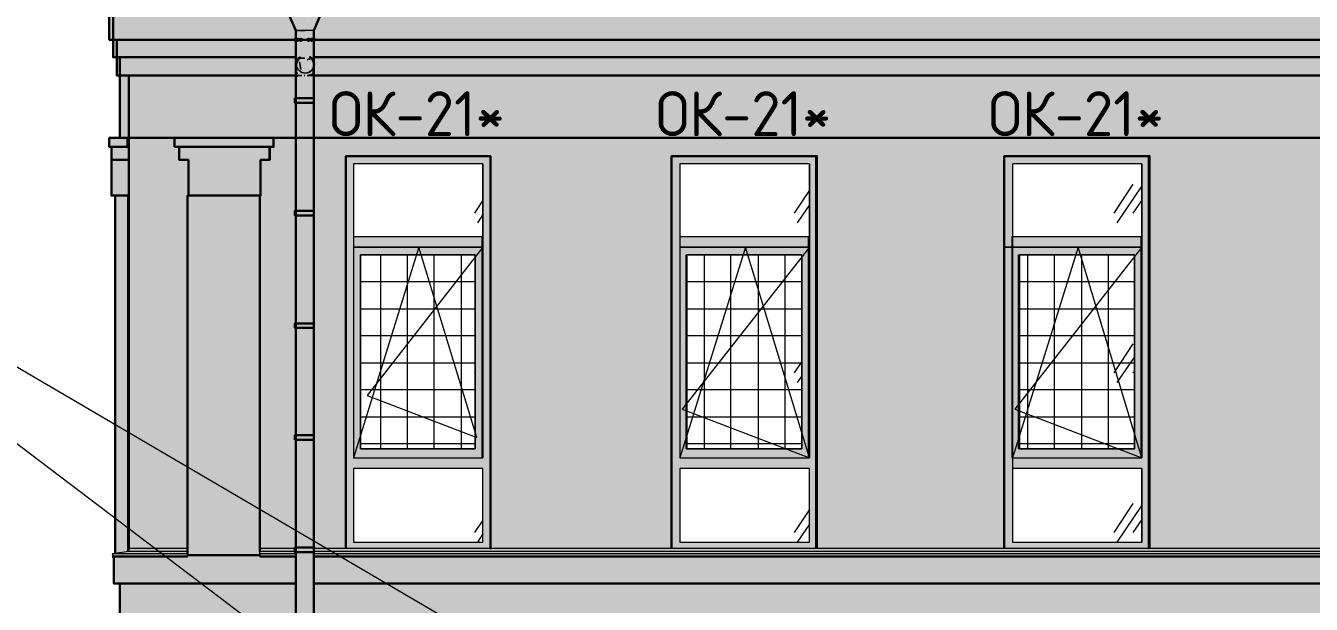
# Model space of a CAD drawing. Header units: millimetres. Extents: x -11345 to 411485, y -9810 to 73012.
# Drawn here: x 117979 to 125128, y 10564 to 13786 of the extents above; entities that cross this region are included whole.
import ezdxf

# ---------------------------------------------------------------- set-up
doc = ezdxf.new("R2010")
doc.units = ezdxf.units.MM
doc.linetypes.add('PDF_IMPORT', pattern=[1, 0.8, -0.2])
for name, color, linetype in [('PDF _Аннотация', 7, 'Continuous'), ('PDF _Линии', 7, 'Continuous'), ('PDF _Стены внутренние', 7, 'Continuous'), ('PDF _Стены наружные', 7, 'Continuous'), ('PDF _Текст', 7, 'Continuous'), ('PDF _Узлы', 7, 'Continuous')]:
    doc.layers.add(name, color=color, linetype=linetype)
for name, color, linetype, true_color in [('PDF _Обобщенные модели', 7, 'Continuous', 0xb5bcbf), ('PDF _Ограждение', 7, 'Continuous', 0x7f7f7f), ('PDF _Окна', 7, 'Continuous', 0x383e42), ('PDF _Стены штриховка поверхности', 7, 'Continuous', 0xcacbcc)]:
    doc.layers.add(name, color=color, linetype=linetype, true_color=true_color)
doc.styles.add('PDF GOST Common', font='GOST_Common.ttf')

msp = doc.modelspace()

# ---------------------------------------------------------------- hatches: boundary and pattern name
at = {"layer": 'PDF _Линии', "transparency": 33554559}
for points in [[(119492.60343, 13707.31035), (119488.37082, 13715.77556), (119479.90561, 13720.00817), (119471.4404, 13715.77556), (119467.20779, 13707.31035), (119471.4404, 13698.84514), (119479.90561, 13694.61253), (119488.37082, 13698.84514)], [(119492.60343, 13707.31035), (119488.37082, 13715.77556), (119479.90561, 13720.00817), (119471.4404, 13715.77556), (119467.20779, 13707.31035), (119471.4404, 13698.84514), (119479.90561, 13694.61253), (119488.37082, 13698.84514)], [(119505.30125, 13707.31035), (119501.06864, 13715.77556), (119492.60343, 13720.00817), (119484.13822, 13715.77556), (119479.90561, 13707.31035), (119484.13822, 13698.84514), (119492.60343, 13694.61253), (119501.06864, 13698.84514)], [(119522.23167, 13707.31035), (119517.99906, 13715.77556), (119509.53385, 13720.00817), (119501.06864, 13715.77556), (119496.83603, 13707.31035), (119501.06864, 13698.84514), (119509.53385, 13694.61253), (119517.99906, 13698.84514)], [(119564.55773, 13707.31035), (119560.32512, 13715.77556), (119551.85991, 13720.00817), (119543.3947, 13715.77556), (119539.16209, 13707.31035), (119543.3947, 13698.84514), (119551.85991, 13694.61253), (119560.32512, 13698.84514)], [(119581.48815, 13707.31035), (119577.25555, 13715.77556), (119568.79034, 13720.00817), (119560.32512, 13715.77556), (119556.09252, 13707.31035), (119560.32512, 13698.84514), (119568.79034, 13694.61253), (119577.25555, 13698.84514)], [(119594.18597, 13707.31035), (119589.95337, 13715.77556), (119581.48815, 13720.00817), (119573.02294, 13715.77556), (119568.79034, 13707.31035), (119573.02294, 13698.84514), (119581.48815, 13694.61253), (119589.95337, 13698.84514)]]:
    msp.add_hatch(color=256, dxfattribs=at).paths.add_polyline_path(points)
at = {"layer": 'PDF _Обобщенные модели', "transparency": 33554559}
h = msp.add_hatch(color=256, dxfattribs=at)
h.paths.add_polyline_path([(119454.50997, 13893.54502), (119454.50997, 13889.31241), (119446.04476, 13902.01023), (119441.81215, 13910.47544), (119433.34694, 13923.17326), (119437.57955, 13910.47544), (119437.57955, 13876.61459), (119433.34694, 13868.14938), (119437.57955, 13859.68417), (119446.04476, 13838.52114), (119454.50997, 13821.59071), (119454.50997, 13813.1255), (119479.90561, 13758.10162), (119484.13822, 13707.31035), (119479.90561, 13707.31035), (119479.90561, 13542.23871), (119484.13822, 13546.47132), (119484.13822, 13538.00611), (119479.90561, 13542.23871), (119479.90561, -2448.54694), (119484.13822, -2444.31433), (119484.13822, -2440.08173), (119488.37082, -2431.61652), (119488.37082, -2427.38391), (119492.60343, -2423.1513), (119496.83603, -2423.1513), (119488.37082, -2431.61652), (119484.13822, -2444.31433), (119479.90561, -2457.01215), (119484.13822, -2465.47736), (119488.37082, -2478.17518), (119496.83603, -2490.873), (119505.30125, -2495.10561), (119530.69688, -2503.57082), (119556.09252, -2495.10561), (119564.55773, -2490.873), (119573.02294, -2478.17518), (119577.25555, -2465.47736), (119581.48815, -2457.01215), (119577.25555, -2444.31433), (119581.48815, -2448.54694), (119581.48815, -2444.31433), (119577.25555, -2431.61652), (119581.48815, -2431.61652), (119581.48815, -2300.40573), (119577.25555, -2266.54488), (119581.48815, -2266.54488), (119581.48815, 256.08833), (119577.25555, 857.11838), (119581.48815, 857.11838), (119577.25555, 882.51402), (119581.48815, 882.51402), (119577.25555, 1483.54408), (119581.48815, 1483.54408), (119581.48815, 1508.93972), (119577.25555, 2105.73717), (119581.48815, 2105.73717), (119581.48815, 2131.13281), (119577.25555, 2732.16286), (119581.48815, 2732.16286), (119581.48815, 2757.5585), (119577.25555, 3358.58856), (119581.48815, 3358.58856), (119581.48815, 3383.9842), (119577.25555, 3980.78165), (119581.48815, 3980.78165), (119581.48815, 4006.17729), (119577.25555, 4607.20734), (119581.48815, 4607.20734), (119581.48815, 4632.60298), (119577.25555, 5229.40043), (119581.48815, 5229.40043), (119581.48815, 5254.79607), (119577.25555, 5855.82613), (119581.48815, 5855.82613), (119581.48815, 5881.22177), (119577.25555, 6482.25182), (119581.48815, 6482.25182), (119581.48815, 6507.64746), (119577.25555, 7104.44491), (119581.48815, 7104.44491), (119581.48815, 7129.84055), (119577.25555, 7730.87061), (119581.48815, 7730.87061), (119581.48815, 7756.26625), (119577.25555, 8357.2963), (119581.48815, 8357.2963), (119581.48815, 8382.69194), (119577.25555, 8979.48939), (119581.48815, 8979.48939), (119581.48815, 13381.39968), (119577.25555, 13411.02793), (119581.48815, 13411.02793), (119581.48815, 13525.30829), (119577.25555, 13533.7735), (119577.25555, 13542.23871), (119581.48815, 13550.70393), (119581.48815, 13554.93653), (119577.25555, 13550.70393), (119577.25555, 13554.93653), (119581.48815, 13567.63435), (119581.48815, 13576.09956), (119577.25555, 13580.33217), (119577.25555, 13582.44847), (119581.48815, 13576.09956), (119581.48815, 13707.31035), (119577.25555, 13707.31035), (119577.25555, 13758.10162), (119602.65118, 13813.1255), (119606.88379, 13821.59071), (119611.1164, 13834.28853), (119628.04682, 13868.14938), (119623.81421, 13880.8472), (119623.81421, 13910.47544), (119628.04682, 13923.17326), (119619.58161, 13910.47544), (119628.04682, 13927.40587), (119632.27943, 13931.63847), (119636.51203, 13940.10368), (119585.72076, 13940.10368), (119573.02294, 13931.63847), (119568.79034, 13927.40587), (119534.92949, 13918.94065), (119509.53385, 13927.40587), (119501.06864, 13927.40587), (119484.13822, 13940.10368), (119424.88173, 13940.10368), (119433.34694, 13927.40587), (119437.57955, 13918.94065)])
h.paths.add_polyline_path([(119594.18597, 13868.14938), (119577.25555, 13842.75374), (119568.79034, 13834.28853), (119568.79034, 13838.52114), (119577.25555, 13842.75374), (119581.48815, 13851.21896)], flags=0)
h.paths.add_polyline_path([(119479.90561, 13851.21896), (119471.4404, 13859.68417), (119467.20779, 13868.14938)], flags=0)
h.paths.add_polyline_path([(119501.06864, 13605.72781), (119496.83603, 13601.4952), (119494.0143, 13601.4952), (119496.83603, 13605.72781)], flags=0)
h.paths.add_polyline_path([(119505.30125, 13605.72781), (119509.53385, 13605.72781), (119513.76646, 13597.26259)], flags=0)
h.paths.add_polyline_path([(119551.85991, 13601.4952), (119556.09252, 13597.26259), (119551.85991, 13597.26259), (119551.85991, 13601.4952), (119547.62731, 13597.26259), (119543.3947, 13597.26259), (119539.16209, 13593.02999), (119539.16209, 13597.26259)], flags=0)
h.paths.add_polyline_path([(119553.97621, 13605.72781), (119556.09252, 13609.96041), (119560.32512, 13605.72781)], flags=0)
h.paths.add_polyline_path([(119517.99906, 13597.26259), (119522.23167, 13597.26259), (119522.23167, 13593.02999)], flags=0)
h.paths.add_polyline_path([(119568.79034, 13576.09956), (119564.55773, 13567.63435), (119560.32512, 13554.93653), (119551.85991, 13542.23871), (119564.55773, 13571.86696)], flags=0)
h.paths.add_polyline_path([(119491.54528, 13552.82023), (119488.37082, 13542.23871), (119501.06864, 13533.7735), (119501.06864, 13531.6572), (119496.83603, 13533.7735), (119496.83603, 13518.25395), (119492.60343, 13521.07568), (119492.60343, 13525.30829), (119496.83603, 13533.7735), (119488.37082, 13542.23871), (119488.37082, 13546.47132)], flags=0)
h.paths.add_polyline_path([(119503.18494, 13573.98326), (119505.30125, 13571.86696), (119509.53385, 13542.23871)], flags=0)
h.paths.add_polyline_path([(119560.32512, 13529.5409), (119560.32512, 13533.7735), (119564.55773, 13533.7735), (119560.32512, 13529.5409), (119556.09252, 13525.30829), (119543.3947, 13521.07568), (119551.85991, 13525.30829), (119547.62731, 13525.30829), (119556.09252, 13529.5409)], flags=0)
h.paths.add_polyline_path([(119560.32512, 13538.00611), (119564.55773, 13542.23871), (119568.79034, 13542.23871)], flags=0)
h.paths.add_polyline_path([(119564.55773, 13525.30829), (119567.37947, 13522.48655), (119564.55773, 13521.07568)], flags=0)
h.paths.add_polyline_path([(119505.30125, 13512.61047), (119498.95234, 13516.84308), (119501.06864, 13516.84308), (119505.30125, 13512.61047), (119517.99906, 13508.37787), (119513.76646, 13508.37787)], flags=0)
h.paths.add_polyline_path([(119505.30125, -2401.98827), (119517.99906, -2393.52306), (119530.69688, -2393.52306), (119513.76646, -2397.75567)], flags=0)
h.paths.add_polyline_path([(119573.02294, -2431.61652), (119564.55773, -2423.1513), (119568.79034, -2423.1513)], flags=0)
h.paths.add_polyline_path([(119492.60343, 13567.63435), (119496.83603, 13576.09956), (119496.83603, 13584.56478), (119501.06864, 13588.79738), (119501.06864, 13584.56478), (119492.60343, 13556.3474)], flags=0)
h.paths.add_polyline_path([(119551.85991, 13821.59071), (119530.69688, 13813.1255), (119547.62731, 13821.59071)], flags=0)
h.paths.add_polyline_path([(119556.09252, 13525.30829), (119556.09252, 13529.5409), (119551.85991, 13525.30829)])
for points in [[(119585.72076, 13707.31035), (119585.72076, 13711.54296), (119581.48815, 13711.54296), (119577.25555, 13707.31035), (119581.48815, 13703.07774), (119585.72076, 13703.07774)], [(119585.72076, 13381.39968), (119585.72076, 13385.63229), (119581.48815, 13385.63229), (119577.25555, 13381.39968), (119581.48815, 13377.16708), (119585.72076, 13377.16708)], [(119585.72076, 13356.00405), (119585.72076, 13360.23665), (119581.48815, 13360.23665), (119577.25555, 13356.00405), (119581.48815, 13351.77144), (119585.72076, 13351.77144)], [(119585.72076, 12754.97399), (119585.72076, 12759.2066), (119581.48815, 12759.2066), (119577.25555, 12754.97399), (119581.48815, 12750.74138), (119585.72076, 12750.74138)], [(119585.72076, 12729.57835), (119585.72076, 12733.81096), (119581.48815, 12733.81096), (119577.25555, 12729.57835), (119581.48815, 12725.34575), (119585.72076, 12725.34575)], [(119585.72076, 12128.54829), (119585.72076, 12132.7809), (119581.48815, 12132.7809), (119577.25555, 12128.54829), (119581.48815, 12124.31569), (119585.72076, 12124.31569)], [(119585.72076, 12103.15266), (119585.72076, 12107.38526), (119581.48815, 12107.38526), (119577.25555, 12103.15266), (119581.48815, 12098.92005), (119585.72076, 12098.92005)], [(119585.72076, 11506.3552), (119585.72076, 11510.58781), (119581.48815, 11510.58781), (119577.25555, 11506.3552), (119581.48815, 11502.1226), (119585.72076, 11502.1226)], [(119585.72076, 11480.95957), (119585.72076, 11485.19217), (119581.48815, 11485.19217), (119577.25555, 11480.95957), (119581.48815, 11476.72696), (119585.72076, 11476.72696)], [(119585.72076, 10879.92951), (119585.72076, 10884.16212), (119581.48815, 10884.16212), (119577.25555, 10879.92951), (119581.48815, 10875.6969), (119585.72076, 10875.6969)], [(119585.72076, 10854.53387), (119585.72076, 10858.76648), (119581.48815, 10858.76648), (119577.25555, 10854.53387), (119581.48815, 10850.30127), (119585.72076, 10850.30127)]]:
    msp.add_hatch(color=7, dxfattribs=at).paths.add_polyline_path(points)
at = {"layer": 'PDF _Ограждение', "true_color": 0x373f43, "transparency": 33554559}
h = msp.add_hatch(color=149, dxfattribs=at)
h.paths.add_polyline_path([(118459.84755, 10846.06866), (118464.08016, 10833.37084), (118878.87555, 10833.37084), (118878.87555, 10875.6969), (118552.96488, 10875.6969), (118552.96488, 10858.76648), (118548.73228, 10858.76648)])
h.paths.add_polyline_path([(118459.84755, 10829.13824), (118878.87555, 10829.13824), (118878.87555, 10833.37084)])
h = msp.add_hatch(color=149, dxfattribs=at)
h.paths.add_polyline_path([(119280.97312, 10875.6969), (119280.97312, 10833.37084), (119479.90561, 10833.37084), (119479.90561, 10875.6969)])
h.paths.add_polyline_path([(119280.97312, 10829.13824), (119479.90561, 10829.13824), (119479.90561, 10833.37084)])
msp.add_hatch(color=149, dxfattribs=at).paths.add_polyline_path([(119581.48815, 10875.6969), (119581.48815, 10829.13824), (126480.63601, 10829.13824), (126480.63601, 10846.06866), (126476.40341, 10846.06866), (126476.40341, 10875.6969)])
at = {"layer": 'PDF _Окна', "transparency": 33554687}
h = msp.add_hatch(color=256, dxfattribs=at)
h.paths.add_polyline_path([(120478.80064, 11430.1683), (119839.67712, 11430.1683), (119839.67712, 12509.48284), (120478.80064, 12509.48284)])
h.paths.add_polyline_path([(120559.22015, 10875.6969), (120559.22015, 13059.72162), (119759.25761, 13059.72162), (119759.25761, 10875.6969)], flags=0)
h.paths.add_polyline_path([(120521.1267, 10909.55775), (119801.58367, 10909.55775), (119801.58367, 11320.12054), (120521.1267, 11320.12054)], flags=0)
h.paths.add_polyline_path([(120516.89409, 11379.37702), (120516.89409, 12611.06538), (119801.58367, 12611.06538), (119801.58367, 13017.39556), (120521.1267, 13017.39556), (120521.1267, 11379.37702)], flags=0)
h = msp.add_hatch(color=256, dxfattribs=at)
h.paths.add_polyline_path([(122294.58863, 11430.1683), (121651.23251, 11430.1683), (121651.23251, 12509.48284), (122294.58863, 12509.48284)])
h.paths.add_polyline_path([(122375.00815, 10875.6969), (122375.00815, 13059.72162), (121570.813, 13059.72162), (121570.813, 10875.6969)], flags=0)
h.paths.add_polyline_path([(122336.91469, 10909.55775), (121617.37166, 10909.55775), (121617.37166, 11320.12054), (122336.91469, 11320.12054)], flags=0)
h.paths.add_polyline_path([(122332.68209, 11379.37702), (122332.68209, 12611.06538), (121617.37166, 12611.06538), (121617.37166, 13017.39556), (122336.91469, 13017.39556), (122336.91469, 11379.37702)], flags=0)
h = msp.add_hatch(color=256, dxfattribs=at)
h.paths.add_polyline_path([(124144.23748, 11430.1683), (123500.88136, 11430.1683), (123500.88136, 12509.48284), (124144.23748, 12509.48284)])
h.paths.add_polyline_path([(124186.56354, 10909.55775), (123467.02051, 10909.55775), (123467.02051, 11320.12054), (124186.56354, 11320.12054)], flags=0)
h.paths.add_polyline_path([(124224.65699, 10875.6969), (124224.65699, 13059.72162), (123420.46184, 13059.72162), (123420.46184, 10875.6969)], flags=0)
h.paths.add_polyline_path([(124182.33093, 11379.37702), (124182.33093, 12611.06538), (123467.02051, 12611.06538), (123467.02051, 13017.39556), (124186.56354, 13017.39556), (124186.56354, 11379.37702)], flags=0)
at = {"layer": 'PDF _Стены наружные', "true_color": 0xe2e2e2, "transparency": 33554687}
msp.add_hatch(color=254, dxfattribs=at).paths.add_polyline_path([(118552.96488, 13161.30417), (118544.49967, 13161.30417), (118544.49967, 13118.97811), (118552.96488, 13118.97811)])
at = {"layer": 'PDF _Стены наружные', "transparency": 33554687}
msp.add_hatch(color=256, dxfattribs=at).paths.add_polyline_path([(120567.68536, 10875.6969), (120567.68536, 10879.92951), (120563.45276, 10879.92951), (120559.22015, 10875.6969), (120563.45276, 10871.4643), (120567.68536, 10871.4643)])
at = {"layer": 'PDF _Стены штриховка поверхности', "true_color": 0xfbfbf4, "transparency": 33554687}
h = msp.add_hatch(color=7, dxfattribs=at)
h.paths.add_polyline_path([(119479.90561, 2926.86274), (119479.90561, 10829.13824), (119280.97312, 10829.13824), (119280.97312, 10875.6969), (119479.90561, 10875.6969), (119479.90561, 13758.10162), (119441.81215, 13851.21896), (119433.34694, 13868.14938), (119437.57955, 13880.8472), (119437.57955, 13885.0798), (119424.88173, 13910.47544), (118442.91713, 13910.47544), (118442.91713, 13707.31035), (118464.08016, 13707.31035), (118464.08016, 13609.96041), (118485.24319, 13609.96041), (118485.24319, 13508.37787), (118502.17361, 13508.37787), (118502.17361, 13161.30417), (118442.91713, 13161.30417), (118442.91713, 13110.5129), (118455.61495, 13110.5129), (118455.61495, 12839.62611), (118476.77798, 12839.62611), (118476.77798, 10846.06866), (118544.49967, 10858.76648), (118548.73228, 10858.76648), (118548.73228, 11430.1683), (118552.96488, 11430.1683), (118552.96488, 10875.6969), (118878.87555, 10875.6969), (118878.87555, 10829.13824), (118468.31276, 10829.13824), (118468.31276, 10680.99703), (118502.17361, 10680.99703), (118502.17361, 10029.17569), (118552.96488, 10029.17569), (118552.96488, 2926.86274), (118832.31688, 2926.86274), (118832.31688, 2893.00189), (119331.7644, 2893.00189), (119331.7644, 2926.86274)])
h.paths.add_polyline_path([(118548.73228, 12839.62611), (118552.96488, 12839.62611), (118552.96488, 12763.4392), (118548.73228, 12763.4392)], flags=0)
h.paths.add_polyline_path([(119331.7644, 13038.55859), (119331.7644, 13110.5129), (119335.997, 13110.5129)], flags=0)
h.paths.add_polyline_path([(118544.49967, 13110.5129), (118544.49967, 13161.30417), (118552.96488, 13161.30417), (118552.96488, 13110.5129)], flags=0)
h = msp.add_hatch(color=7, dxfattribs=at)
h.paths.add_polyline_path([(126891.1988, 2893.00189), (126988.54874, 2909.93232), (126992.78135, 9402.75), (126992.78135, 2926.86274), (127471.06583, 2926.86274), (127471.06583, 10829.13824), (126874.26838, 10829.13824), (126874.26838, 10875.6969), (126908.12923, 10875.6969), (126908.12923, 10846.06866), (126980.08353, 10858.76648), (126980.08353, 12839.62611), (126984.31613, 12839.62611), (126984.31613, 10875.6969), (127471.06583, 10875.6969), (127471.06583, 13554.93653), (127466.83322, 13563.40174), (127471.06583, 13601.4952), (127471.06583, 13808.8929), (127424.50716, 13910.47544), (119644.97725, 13910.47544), (119636.51203, 13885.0798), (119628.04682, 13872.38199), (119628.04682, 13863.91677), (119577.25555, 13758.10162), (119577.25555, 13707.31035), (119581.48815, 13707.31035), (119581.48815, 10875.6969), (119759.25761, 10875.6969), (119759.25761, 13059.72162), (120563.45276, 13059.72162), (120563.45276, 10875.6969), (121570.813, 10875.6969), (121570.813, 13059.72162), (122379.24075, 13059.72162), (122379.24075, 10875.6969), (123420.46184, 10875.6969), (123420.46184, 13059.72162), (124228.8896, 13059.72162), (124228.8896, 10875.6969), (125303.97153, 10875.6969), (125303.97153, 13059.72162), (126108.16668, 13059.72162), (126108.16668, 10875.6969), (126476.40341, 10875.6969), (126476.40341, 10846.06866), (126480.63601, 10846.06866), (126480.63601, 10829.13824), (119581.48815, 10829.13824), (119581.48815, 2926.86274), (119776.18803, 2926.86274), (119776.18803, 5127.81789), (119729.62937, 5127.81789), (119729.62937, 10029.17569), (120554.98755, 10029.17569), (120554.98755, 5127.81789), (120576.15058, 5127.81789), (120576.15058, 2926.86274), (121579.27821, 2926.86274), (121579.27821, 5127.81789), (121575.0456, 5127.81789), (121575.0456, 10029.17569), (122370.77554, 10029.17569), (122370.77554, 9161.49145), (122375.00815, 9161.49145), (122375.00815, 5127.81789), (122379.24075, 5127.81789), (122379.24075, 2926.86274), (123428.92705, 2926.86274), (123428.92705, 5127.81789), (123433.15966, 5127.81789), (123433.15966, 10029.17569), (124250.05263, 10029.17569), (124250.05263, 5127.81789), (124228.8896, 5127.81789), (124228.8896, 2926.86274), (125265.87808, 2926.86274), (125265.87808, 5127.81789), (125261.64547, 5132.05049), (125261.64547, 10029.17569), (126078.53844, 10029.17569), (126078.53844, 5127.81789), (126065.84062, 5127.81789), (126065.84062, 2926.86274), (126429.84474, 2926.86274), (126429.84474, 2893.00189)])
h.paths.add_polyline_path([(126988.54874, 12839.62611), (126988.54874, 13110.5129), (126992.78135, 13110.5129), (126992.78135, 12839.62611)], flags=0)
h.paths.add_polyline_path([(126975.85092, 13110.5129), (126975.85092, 13161.30417), (126980.08353, 13161.30417), (126980.08353, 13110.5129)], flags=0)

# ---------------------------------------------------------------- linework, layer by layer
at = {"layer": 'PDF _Аннотация', "lineweight": 9}
msp.add_lwpolyline([(120508.42888, 10372.01678), (115463.16247, 13330.60841), (115077.99532, 13330.60841), (115463.16247, 13330.60841), (120152.88997, 9770.98672)], dxfattribs=at)
at = {"layer": 'PDF _Линии', "lineweight": 30}
for points in [[(118544.49967, 13110.5129), (118442.91713, 13110.5129), (118442.91713, 13161.30417), (118502.17361, 13161.30417), (118502.17361, 13508.37787), (118485.24319, 13508.37787), (118485.24319, 13609.96041), (118464.08016, 13609.96041), (118464.08016, 13707.31035), (118442.91713, 13707.31035), (118442.91713, 13910.47544)], [(118464.08016, 13910.47544), (118464.08016, 13707.31035), (119479.90561, 13707.31035), (119479.90561, 13758.10162), (119433.34694, 13868.14938), (119433.34694, 13872.38199), (119437.57955, 13889.31241), (119437.57955, 13914.70805), (119424.88173, 13940.10368), (119484.13822, 13940.10368)], [(119585.72076, 13940.10368), (119636.51203, 13940.10368), (119628.04682, 13914.70805), (119623.81421, 13889.31241), (119628.04682, 13872.38199), (119628.04682, 13868.14938), (119581.48815, 13758.10162), (119581.48815, 13707.31035), (119577.25555, 13707.31035), (126899.66401, 13707.31035), (126899.66401, 13609.96041)], [(118485.24319, 13707.31035), (118485.24319, 13609.96041), (119479.90561, 13609.96041)], [(119479.90561, 13508.37787), (119479.90561, 13521.07568), (119479.90561, 13525.30829), (119479.90561, 13529.5409), (119479.90561, 13533.7735), (119479.90561, 13538.00611), (119479.90561, 13542.23871), (119479.90561, 13546.47132), (119479.90561, 13550.70393), (119479.90561, 13554.93653), (119479.90561, 13559.16914), (119479.90561, 13563.40174), (119479.90561, 13567.63435), (119479.90561, 13571.86696), (119479.90561, 13576.09956), (119479.90561, 13580.33217), (119479.90561, 13584.56478), (119479.90561, 13588.79738), (119479.90561, 13597.26259), (119479.90561, 13601.4952), (119479.90561, 13605.72781), (119479.90561, 13614.19302), (119479.90561, 13618.42562), (119479.90561, 13622.65823), (119479.90561, 13631.12344), (119479.90561, 13635.35605), (119479.90561, 13639.58865), (119479.90561, 13648.05387), (119479.90561, 13652.28647), (119479.90561, 13660.75168), (119479.90561, 13707.31035)], [(119577.25555, 13707.31035), (119568.79034, 13707.31035), (119551.85991, 13707.31035), (119530.69688, 13707.31035), (119509.53385, 13707.31035), (119492.60343, 13707.31035), (119484.13822, 13707.31035)], [(119581.48815, 13571.86696), (119581.48815, 13576.09956), (119581.48815, 13580.33217), (119581.48815, 13584.56478), (119581.48815, 13588.79738), (119581.48815, 13597.26259), (119581.48815, 13601.4952), (119581.48815, 13605.72781), (119581.48815, 13614.19302), (119581.48815, 13618.42562), (119581.48815, 13622.65823), (119581.48815, 13631.12344), (119581.48815, 13635.35605), (119581.48815, 13639.58865), (119581.48815, 13648.05387), (119581.48815, 13652.28647), (119581.48815, 13660.75168), (119581.48815, 13707.31035)], [(118502.17361, 13609.96041), (118502.17361, 13508.37787), (119479.90561, 13508.37787), (119479.90561, 13567.63435), (119479.90561, 13554.93653), (119479.90561, 13550.70393), (119479.90561, 13546.47132), (119479.90561, 13542.23871), (119479.90561, 13538.00611), (119479.90561, 13533.7735), (119479.90561, 13529.5409), (119479.90561, 13525.30829), (119479.90561, 13521.07568), (119479.90561, 13516.84308), (119479.90561, 13512.61047), (119479.90561, 13508.37787), (119479.90561, 13504.14526), (119479.90561, 13499.91265), (119479.90561, 13495.68005), (119479.90561, 13487.21484), (119479.90561, 13482.98223), (119479.90561, 13478.74962), (119479.90561, 13474.51702), (119479.90561, 13466.05181), (119479.90561, 13461.8192), (119479.90561, 13457.58659), (119479.90561, 13449.12138), (119479.90561, 13444.88878), (119479.90561, 13436.42356), (119479.90561, 13432.19096), (119479.90561, 13427.95835), (119479.90561, 13419.49314), (119479.90561, 13415.26053), (119479.90561, 13411.02793), (119479.90561, 13368.70187), (119479.90561, -2253.84706)], [(119581.48815, 13609.96041), (126920.82704, 13609.96041), (126920.82704, 13508.37787)], [(119577.25555, 13504.14526), (119581.48815, 13567.63435), (119581.48815, 13554.93653), (119581.48815, 13550.70393), (119581.48815, 13546.47132), (119581.48815, 13542.23871), (119581.48815, 13538.00611), (119581.48815, 13533.7735), (119581.48815, 13529.5409), (119581.48815, 13525.30829), (119581.48815, 13521.07568), (119581.48815, 13516.84308), (119581.48815, 13512.61047), (119581.48815, 13508.37787), (119581.48815, 13504.14526), (119581.48815, 13499.91265), (119581.48815, 13491.44744), (119581.48815, 13487.21484), (119581.48815, 13482.98223), (119581.48815, 13478.74962), (119581.48815, 13470.28441), (119581.48815, 13466.05181), (119581.48815, 13461.8192), (119581.48815, 13453.35399), (119581.48815, 13449.12138), (119581.48815, 13444.88878), (119581.48815, 13436.42356), (119581.48815, 13432.19096), (119581.48815, 13427.95835), (119581.48815, 13419.49314), (119581.48815, 13415.26053), (119581.48815, 13411.02793), (119581.48815, 13368.70187), (119581.48815, -2253.84706)], [(127471.06583, 13161.30417), (126992.78135, 13161.30417), (126941.99007, 13161.30417), (126941.99007, 13508.37787), (119581.48815, 13508.37787), (119581.48815, 13516.84308), (119581.48815, 13521.07568), (119581.48815, 13525.30829), (119581.48815, 13529.5409), (119581.48815, 13533.7735), (119581.48815, 13538.00611), (119581.48815, 13542.23871), (119581.48815, 13546.47132), (119581.48815, 13550.70393)], [(118552.96488, 13508.37787), (118552.96488, 13161.30417)], [(118552.96488, 10875.6969), (118552.96488, 13161.30417), (118502.17361, 13161.30417)], [(118552.96488, 13110.5129), (118544.49967, 13110.5129), (118544.49967, 13161.30417)], [(118552.96488, 12839.62611), (118455.61495, 12839.62611), (118455.61495, 13038.55859), (118455.61495, 13110.5129)], [(118552.96488, 13118.97811), (118544.49967, 13118.97811)], [(118832.31688, 13110.5129), (118832.31688, 13038.55859), (118883.10816, 13038.55859), (118883.10816, 12839.62611)], [(119335.997, 13110.5129), (119335.997, 13038.55859), (119285.20573, 13038.55859), (119285.20573, 12839.62611), (118883.10816, 12839.62611), (118878.87555, 12839.62611), (118878.87555, 10846.06866)], [(118552.96488, 13038.55859), (118455.61495, 13038.55859)], [(120563.45276, 13059.72162), (120563.45276, 10875.6969), (120563.45276, 13059.72162), (119759.25761, 13059.72162), (119759.25761, 10875.6969)], [(122379.24075, 10875.6969), (122379.24075, 13059.72162), (121570.813, 13059.72162), (121570.813, 10875.6969)], [(124228.8896, 10875.6969), (124228.8896, 13059.72162), (123420.46184, 13059.72162), (123420.46184, 10875.6969)], [(118476.77798, 10846.06866), (118476.77798, 12839.62611)], [(118548.73228, 10858.76648), (118548.73228, 12839.62611)], [(119280.97312, 12839.62611), (119280.97312, 10858.76648)], [(118552.96488, 12763.4392), (118548.73228, 12763.4392)], [(118552.96488, 11430.1683), (118548.73228, 11430.1683)], [(118468.31276, 10829.13824), (118468.31276, 10680.99703), (119479.90561, 10680.99703)], [(119280.97312, 10837.60345), (119153.99494, 10837.60345), (118878.87555, 10837.60345)], [(119479.90561, 10029.17569), (118502.17361, 10029.17569), (118502.17361, 10680.99703)], [(119581.48815, 10680.99703), (126903.89662, 10680.99703)]]:
    msp.add_lwpolyline(points, dxfattribs=at)
for points in [[(119507.68779, 13612.03914, 0.2534692232), (119484.65114, 13571.79376, -0.2534692232)], [(119581.97632, 13569.51599, 0.2665713626), (119558.84492, 13612.09763, -0.2665713626)], [(119484.63784, 13507.10795, 0.0233269445), (119484.85468, 13502.57401, -0.0233269445)]]:
    msp.add_lwpolyline(points, format="xyb", close=True, dxfattribs=at)
for points in [[(119581.48815, 13356.00405), (119581.48815, 13381.39968), (119530.69688, 13381.39968), (119475.673, 13381.39968), (119475.673, 13356.00405), (119530.69688, 13356.00405)], [(118806.92125, 13110.5129), (119357.16003, 13110.5129), (119357.16003, 13161.30417), (118806.92125, 13161.30417)], [(122375.00815, 10875.6969), (122375.00815, 13059.72162)], [(124224.65699, 13059.72162), (124224.65699, 10875.6969)], [(119581.48815, 12729.57835), (119581.48815, 12754.97399), (119530.69688, 12754.97399), (119475.673, 12754.97399), (119475.673, 12729.57835), (119530.69688, 12729.57835)], [(119581.48815, 12103.15266), (119581.48815, 12128.54829), (119530.69688, 12128.54829), (119475.673, 12128.54829), (119475.673, 12103.15266), (119530.69688, 12103.15266)], [(119581.48815, 11480.95957), (119581.48815, 11506.3552), (119530.69688, 11506.3552), (119475.673, 11506.3552), (119475.673, 11480.95957), (119530.69688, 11480.95957)], [(119581.48815, 10854.53387), (119581.48815, 10879.92951), (119530.69688, 10879.92951), (119475.673, 10879.92951), (119475.673, 10854.53387), (119530.69688, 10854.53387)]]:
    msp.add_lwpolyline(points, close=True, dxfattribs=at)
at = {"layer": 'PDF _Линии', "lineweight": 30, "ltscale": 68.238986}
msp.add_lwpolyline([(118552.96488, 13161.30417), (126404.44911, 13161.30417)], dxfattribs=at)
at = {"layer": 'PDF _Линии', "lineweight": 9, "ltscale": 3.146543}
for points in [[(120521.1267, 12551.8089), (119877.77058, 11726.45072), (120487.26585, 11493.65739), (120165.58779, 12551.8089), (119801.58367, 11379.37702)], [(124186.56354, 12551.8089), (123479.71833, 11650.26381), (124186.56354, 11379.37702), (123831.02463, 12551.8089), (123467.02051, 11379.37702)]]:
    msp.add_lwpolyline(points, dxfattribs=at)
at = {"layer": 'PDF _Линии', "lineweight": 9, "ltscale": 3.134275}
msp.add_lwpolyline([(122336.91469, 12551.8089), (121630.06948, 11650.26381), (122336.91469, 11379.37702), (121981.37578, 12551.8089), (121617.37166, 11379.37702)], dxfattribs=at)
at = {"layer": 'PDF _Линии', "lineweight": 9}
for points in [[(120478.80064, 12509.48284), (119839.67712, 12509.48284), (119839.67712, 11430.1683), (120478.80064, 11430.1683)], [(122294.58863, 12509.48284), (121655.46512, 12509.48284), (121655.46512, 11430.1683), (122294.58863, 11430.1683)], [(124144.23748, 12509.48284), (123505.11396, 12509.48284), (123505.11396, 11430.1683), (124144.23748, 11430.1683)]]:
    msp.add_lwpolyline(points, close=True, dxfattribs=at)
at = {"layer": 'PDF _Обобщенные модели', "lineweight": 0}
for points in [[(119530.69688, 13758.10162), (119479.90561, 13758.10162), (119530.69688, 13758.10162)], [(119488.37082, 13584.56478), (119488.37082, 13588.79738), (119488.37082, 13584.56478)], [(119496.83603, 13601.4952), (119496.83603, 13601.4952), (119496.83603, 13601.4952)], [(119496.83603, 13601.4952), (119496.83603, 13601.4952), (119496.83603, 13601.4952)], [(119496.83603, 13601.4952), (119496.83603, 13601.4952), (119496.83603, 13601.4952)], [(119505.30125, 13605.72781), (119505.30125, 13605.72781), (119505.30125, 13605.72781)], [(119505.30125, 13605.72781), (119505.30125, 13605.72781), (119505.30125, 13605.72781)], [(119530.69688, 13605.72781), (119505.30125, 13605.72781), (119530.69688, 13605.72781)], [(119547.62731, 13593.02999), (119543.3947, 13597.26259), (119547.62731, 13593.02999)], [(119560.32512, 13597.26259), (119551.85991, 13601.4952), (119560.32512, 13597.26259)], [(119551.85991, 13597.26259), (119551.85991, 13601.4952), (119551.85991, 13597.26259)], [(119560.32512, 13605.72781), (119556.09252, 13605.72781), (119560.32512, 13605.72781)], [(119564.55773, 13601.4952), (119564.55773, 13601.4952), (119564.55773, 13601.4952)], [(119484.13822, 13538.00611), (119479.90561, 13542.23871), (119484.13822, 13538.00611)], [(119484.13822, 13538.00611), (119479.90561, 13538.00611), (119484.13822, 13538.00611)], [(119479.90561, 13521.07568), (119479.90561, 13521.07568), (119479.90561, 13521.07568)], [(119479.90561, 13521.07568), (119479.90561, 13521.07568), (119479.90561, 13521.07568)], [(119479.90561, 13521.07568), (119479.90561, 13521.07568), (119479.90561, 13521.07568)], [(119492.60343, 13521.07568), (119479.90561, 13521.07568), (119492.60343, 13521.07568)], [(119484.13822, 13584.56478), (119484.13822, 13584.56478), (119484.13822, 13584.56478)], [(119484.13822, 13584.56478), (119484.13822, 13584.56478), (119484.13822, 13584.56478)], [(119492.60343, 13538.00611), (119484.13822, 13546.47132), (119492.60343, 13538.00611)], [(119496.83603, 13521.07568), (119496.83603, 13521.07568), (119496.83603, 13521.07568)], [(119496.83603, 13521.07568), (119496.83603, 13521.07568), (119496.83603, 13521.07568)], [(119496.83603, 13521.07568), (119496.83603, 13521.07568), (119496.83603, 13521.07568)], [(119496.83603, 13521.07568), (119496.83603, 13521.07568), (119496.83603, 13521.07568)], [(119496.83603, 13521.07568), (119496.83603, 13521.07568), (119496.83603, 13521.07568)], [(119509.53385, 13542.23871), (119501.06864, 13584.56478), (119509.53385, 13542.23871)], [(119556.09252, 13525.30829), (119556.09252, 13529.5409), (119556.09252, 13525.30829)], [(119560.32512, 13529.5409), (119560.32512, 13533.7735), (119560.32512, 13529.5409)], [(119564.55773, 13521.07568), (119564.55773, 13521.07568), (119564.55773, 13521.07568)], [(119564.55773, 13521.07568), (119564.55773, 13521.07568), (119564.55773, 13521.07568)], [(119564.55773, 13521.07568), (119564.55773, 13521.07568), (119564.55773, 13521.07568)], [(119568.79034, 13584.56478), (119568.79034, 13584.56478), (119568.79034, 13584.56478)], [(119568.79034, 13584.56478), (119568.79034, 13584.56478), (119568.79034, 13584.56478)], [(119573.02294, 13584.56478), (119573.02294, 13584.56478), (119573.02294, 13584.56478)], [(119573.02294, 13584.56478), (119573.02294, 13584.56478), (119573.02294, 13584.56478)], [(119577.25555, 13584.56478), (119573.02294, 13584.56478), (119577.25555, 13584.56478)], [(119577.25555, 13542.23871), (119573.02294, 13542.23871), (119577.25555, 13542.23871)], [(119581.48815, 13550.70393), (119577.25555, 13550.70393), (119581.48815, 13550.70393)], [(119577.25555, 13542.23871), (119577.25555, 13550.70393), (119577.25555, 13542.23871)], [(119577.25555, 13542.23871), (119577.25555, 13542.23871), (119577.25555, 13542.23871)], [(119577.25555, 13542.23871), (119577.25555, 13542.23871), (119577.25555, 13542.23871)], [(119577.25555, 13542.23871), (119577.25555, 13542.23871), (119577.25555, 13542.23871)], [(119581.48815, 13571.86696), (119581.48815, 13571.86696), (119581.48815, 13571.86696)], [(119581.48815, 13550.70393), (119581.48815, 13554.93653), (119581.48815, 13550.70393)], [(119513.76646, 13508.37787), (119479.90561, 13508.37787), (119513.76646, 13508.37787)], [(119517.99906, 13508.37787), (119517.99906, 13508.37787), (119517.99906, 13508.37787)], [(119517.99906, 13508.37787), (119517.99906, 13508.37787), (119517.99906, 13508.37787)], [(119517.99906, 13508.37787), (119517.99906, 13508.37787), (119517.99906, 13508.37787)], [(119530.69688, 13508.37787), (119526.46428, 13508.37787), (119530.69688, 13508.37787)], [(119530.69688, 13508.37787), (119530.69688, 13508.37787), (119530.69688, 13508.37787)], [(119543.3947, 13508.37787), (119543.3947, 13508.37787), (119543.3947, 13508.37787)], [(119543.3947, 13508.37787), (119543.3947, 13508.37787), (119543.3947, 13508.37787)], [(119543.3947, 13508.37787), (119543.3947, 13508.37787), (119543.3947, 13508.37787)], [(119581.48815, 13508.37787), (119543.3947, 13508.37787), (119581.48815, 13508.37787)], [(119581.48815, 13512.61047), (119556.09252, 13512.61047), (119581.48815, 13512.61047)]]:
    msp.add_lwpolyline(points, dxfattribs=at)
at = {"layer": 'PDF _Обобщенные модели', "color": 7, "lineweight": 18}
for points in [[(119581.48815, 13758.10162), (119530.69688, 13758.10162), (119479.90561, 13758.10162)], [(119475.673, 13381.39968), (119479.90561, 13381.39968)], [(119475.673, 13356.00405), (119479.90561, 13356.00405)], [(119475.673, 12754.97399), (119479.90561, 12754.97399)], [(119475.673, 12729.57835), (119479.90561, 12729.57835)], [(119475.673, 12128.54829), (119479.90561, 12128.54829)], [(119475.673, 12103.15266), (119479.90561, 12103.15266)], [(119475.673, 11506.3552), (119479.90561, 11506.3552)], [(119475.673, 11480.95957), (119479.90561, 11480.95957)], [(119475.673, 10879.92951), (119479.90561, 10879.92951)], [(119475.673, 10854.53387), (119479.90561, 10854.53387)]]:
    msp.add_lwpolyline(points, dxfattribs=at)
at = {"layer": 'PDF _Обобщенные модели', "lineweight": 0}
for points in [[(119488.37082, 13588.79738), (119488.37082, 13588.79738), (119488.37082, 13588.79738)], [(119505.30125, 13605.72781), (119505.30125, 13605.72781), (119505.30125, 13605.72781)], [(119543.3947, 13597.26259), (119543.3947, 13597.26259), (119543.3947, 13597.26259)], [(119551.85991, 13601.4952), (119551.85991, 13601.4952), (119551.85991, 13601.4952)], [(119551.85991, 13601.4952), (119551.85991, 13601.4952), (119551.85991, 13601.4952)], [(119556.09252, 13609.96041), (119556.09252, 13609.96041), (119556.09252, 13609.96041)], [(119556.09252, 13605.72781), (119556.09252, 13605.72781), (119556.09252, 13605.72781)], [(119560.32512, 13597.26259), (119560.32512, 13597.26259), (119560.32512, 13597.26259)], [(119479.90561, 13542.23871), (119479.90561, 13542.23871), (119479.90561, 13542.23871)], [(119479.90561, 13521.07568), (119479.90561, 13521.07568), (119479.90561, 13521.07568)], [(119488.37082, 13584.56478), (119488.37082, 13584.56478), (119488.37082, 13584.56478)], [(119488.37082, 13542.23871), (119488.37082, 13542.23871), (119488.37082, 13542.23871)], [(119492.60343, 13521.07568), (119492.60343, 13521.07568), (119492.60343, 13521.07568)], [(119517.99906, 13521.07568), (119517.99906, 13521.07568), (119517.99906, 13521.07568)], [(119530.69688, 13521.07568), (119530.69688, 13521.07568), (119530.69688, 13521.07568)], [(119543.3947, 13521.07568), (119543.3947, 13521.07568), (119543.3947, 13521.07568)], [(119556.09252, 13529.5409), (119556.09252, 13529.5409), (119556.09252, 13529.5409)], [(119560.32512, 13533.7735), (119560.32512, 13533.7735), (119560.32512, 13533.7735)], [(119564.55773, 13525.30829), (119564.55773, 13525.30829), (119564.55773, 13525.30829)], [(119568.79034, 13584.56478), (119568.79034, 13584.56478), (119568.79034, 13584.56478)], [(119568.79034, 13584.56478), (119568.79034, 13584.56478), (119568.79034, 13584.56478)], [(119568.79034, 13521.07568), (119568.79034, 13521.07568), (119568.79034, 13521.07568)], [(119577.25555, 13584.56478), (119573.02294, 13584.56478), (119577.25555, 13584.56478)]]:
    msp.add_lwpolyline(points, close=True, dxfattribs=at)
at = {"layer": 'PDF _Обобщенные модели', "color": 7, "lineweight": 18}
msp.add_lwpolyline([(119533.36942, 13521.97899, -0.4214203967), (119484.65114, 13571.79376, 0.4214203967), (119533.36942, 13521.97899, 0.4070431121), (119581.97632, 13569.51599, -0.4070431121)], format="xyb", close=True, dxfattribs=at)
at = {"layer": 'PDF _Ограждение', "color": 7, "lineweight": 9}
for points in [[(118878.87555, 10854.53387), (118878.87555, 10858.76648), (118878.87555, 10875.6969), (118552.96488, 10875.6969), (118552.96488, 10858.76648), (118459.84755, 10846.06866), (118464.08016, 10833.37084), (118459.84755, 10829.13824)], [(119479.90561, 10875.6969), (119280.97312, 10875.6969)], [(126476.40341, 10875.6969), (119581.48815, 10875.6969)], [(118878.87555, 10829.13824), (118459.84755, 10829.13824), (118878.87555, 10829.13824), (118878.87555, 10833.37084), (118878.87555, 10846.06866), (118459.84755, 10846.06866)], [(118878.87555, 10833.37084), (118464.08016, 10833.37084)], [(118878.87555, 10858.76648), (118552.96488, 10858.76648)], [(119479.90561, 10858.76648), (119280.97312, 10858.76648)], [(119280.97312, 10850.30127), (119280.97312, 10846.06866), (119280.97312, 10833.37084), (119280.97312, 10829.13824), (119479.90561, 10829.13824), (119280.97312, 10829.13824)], [(119479.90561, 10846.06866), (119280.97312, 10846.06866)], [(119479.90561, 10833.37084), (119280.97312, 10833.37084)], [(126476.40341, 10858.76648), (119581.48815, 10858.76648)], [(126480.63601, 10829.13824), (119581.48815, 10829.13824), (126480.63601, 10829.13824), (126480.63601, 10833.37084), (126480.63601, 10846.06866), (119581.48815, 10846.06866)], [(126480.63601, 10833.37084), (119581.48815, 10833.37084)]]:
    msp.add_lwpolyline(points, dxfattribs=at)
at = {"layer": 'PDF _Ограждение', "color": 149, "lineweight": 0, "true_color": 0x373f43}
msp.add_lwpolyline([(118878.87555, 10829.13824), (118459.84755, 10829.13824), (118878.87555, 10829.13824)], dxfattribs=at)
at = {"layer": 'PDF _Окна', "color": 7, "lineweight": 9}
for points in [[(120521.1267, 13017.39556), (120521.1267, 11379.37702), (120521.1267, 13017.39556), (119801.58367, 13017.39556), (119801.58367, 11379.37702), (120521.1267, 11379.37702)], [(122336.91469, 13017.39556), (122336.91469, 11379.37702), (122336.91469, 13017.39556), (121617.37166, 13017.39556), (121617.37166, 11379.37702), (122336.91469, 11379.37702)], [(124135.77226, 12903.1152), (124029.95711, 12742.27617)], [(124186.56354, 12894.64999), (124046.88754, 12687.25229)], [(120521.1267, 12814.23047), (120474.56803, 12742.27617)], [(122336.91469, 12869.25435), (122252.26257, 12742.27617)], [(124186.56354, 12814.23047), (124135.77226, 12742.27617)], [(120521.1267, 12733.81096), (120491.49845, 12687.25229)], [(122336.91469, 12788.83484), (122269.193, 12687.25229)], [(120516.89409, 11379.37702), (120516.89409, 12551.8089), (119801.58367, 12551.8089), (120516.89409, 12551.8089), (120516.89409, 12611.06538), (119801.58367, 12611.06538)], [(122332.68209, 11379.37702), (122332.68209, 12551.8089), (121617.37166, 12551.8089), (122332.68209, 12551.8089), (122332.68209, 12611.06538), (121617.37166, 12611.06538)], [(124135.77226, 12014.26793), (124029.95711, 11853.4289)], [(122336.91469, 11980.40708), (122332.68209, 11976.17448)], [(124144.23748, 11942.31363), (124046.88754, 11798.40502)], [(124186.56354, 12005.80272), (124182.33093, 12001.57011)], [(120521.1267, 11921.1506), (120516.89409, 11921.1506)], [(122294.58863, 11916.91799), (122252.26257, 11853.4289)], [(122336.91469, 11899.98757), (122332.68209, 11895.75496)], [(124186.56354, 11925.3832), (124182.33093, 11921.1506)], [(120478.80064, 11861.89411), (120474.56803, 11853.4289)], [(120521.1267, 11844.96369), (120516.89409, 11840.73108)], [(122294.58863, 11836.49848), (122269.193, 11798.40502)], [(124144.23748, 11861.89411), (124135.77226, 11853.4289)], [(124186.56354, 11379.37702), (124182.33093, 11379.37702)], [(120521.1267, 10909.55775), (120521.1267, 11320.12054)], [(122336.91469, 10909.55775), (122336.91469, 11320.12054)], [(124186.56354, 11320.12054), (124186.56354, 10909.55775), (124186.56354, 11320.12054), (123467.02051, 11320.12054)], [(122336.91469, 11091.55981), (122252.26257, 10964.58163)], [(124135.77226, 11125.42066), (124029.95711, 10964.58163)], [(124186.56354, 11116.95545), (124046.88754, 10909.55775)], [(120521.1267, 11032.30333), (120474.56803, 10964.58163)], [(122336.91469, 11011.1403), (122269.193, 10909.55775)], [(124186.56354, 11036.53593), (124135.77226, 10964.58163)], [(120521.1267, 10956.11642), (120491.49845, 10909.55775)]]:
    msp.add_lwpolyline(points, dxfattribs=at)
at = {"layer": 'PDF _Окна', "color": 7, "linetype": 'PDF_IMPORT', "lineweight": 9, "ltscale": 7.196419}
msp.add_lwpolyline([(124186.56354, 13017.39556), (123467.02051, 13017.39556), (123467.02051, 10909.55775), (124186.56354, 10909.55775)], dxfattribs=at)
at = {"layer": 'PDF _Окна', "color": 7, "lineweight": 9}
for points in [[(124186.56354, 13017.39556), (124186.56354, 11379.37702)], [(124182.33093, 12611.06538), (123462.7879, 12611.06538), (123462.7879, 12551.8089), (124182.33093, 12551.8089)], [(124182.33093, 11379.37702), (124182.33093, 12551.8089), (123462.7879, 12551.8089), (123462.7879, 11379.37702)], [(120478.80064, 11430.1683), (119839.67712, 11430.1683), (119839.67712, 12509.48284), (120478.80064, 12509.48284)], [(122294.58863, 11430.1683), (121651.23251, 11430.1683), (121651.23251, 12509.48284), (122294.58863, 12509.48284)], [(124144.23748, 11430.1683), (123500.88136, 11430.1683), (123500.88136, 12509.48284), (124144.23748, 12509.48284)], [(120521.1267, 10909.55775), (120521.1267, 11320.12054), (119801.58367, 11320.12054), (119801.58367, 10909.55775)], [(122336.91469, 10909.55775), (122336.91469, 11320.12054), (121617.37166, 11320.12054), (121617.37166, 10909.55775)]]:
    msp.add_lwpolyline(points, close=True, dxfattribs=at)
at = {"layer": 'PDF _Окна', "lineweight": 0}
for points in [[(120516.89409, 12551.8089), (119801.58367, 12551.8089), (120516.89409, 12551.8089)], [(123462.7879, 12551.8089), (123420.46184, 12551.8089), (123462.7879, 12551.8089)]]:
    msp.add_lwpolyline(points, dxfattribs=at)
for points in [[(124186.56354, 11379.37702), (124186.56354, 11379.37702), (124186.56354, 11379.37702)], [(122336.91469, 10909.55775), (122336.91469, 10909.55775), (122336.91469, 10909.55775)], [(124186.56354, 10909.55775), (124186.56354, 10909.55775), (124186.56354, 10909.55775)]]:
    msp.add_lwpolyline(points, close=True, dxfattribs=at)
at = {"layer": 'PDF _Стены внутренние', "lineweight": 18}
msp.add_lwpolyline([(120559.22015, 13059.72162), (120559.22015, 10875.6969)], dxfattribs=at)
at = {"layer": 'PDF _Стены внутренние', "color": 33, "true_color": 0xdf8d79, "transparency": 33554559}
for points in [[(120559.22015, 10909.55775), (120563.45276, 10875.6969), (120559.22015, 10875.6969)], [(122375.00815, 10909.55775), (122375.00815, 10875.6969), (122375.00815, 10875.6969)]]:
    msp.add_solid(points, dxfattribs=at)
at = {"layer": 'PDF _Стены наружные', "lineweight": 18}
for points in [[(118544.49967, 13161.30417), (118544.49967, 13110.5129)], [(119357.16003, 13110.5129), (119357.16003, 13161.30417)], [(119331.7644, 13038.55859), (119331.7644, 13110.5129)], [(119285.20573, 12839.62611), (119285.20573, 13038.55859)], [(120563.45276, 13059.72162), (120563.45276, 10875.6969)], [(122379.24075, 13059.72162), (122379.24075, 10875.6969)], [(124228.8896, 13059.72162), (124228.8896, 10875.6969)], [(118548.73228, 12839.62611), (118548.73228, 10858.76648)], [(119280.97312, 10837.60345), (119280.97312, 12839.62611)]]:
    msp.add_lwpolyline(points, dxfattribs=at)
at = {"layer": 'PDF _Стены наружные', "color": 254, "true_color": 0xe2e2e2, "transparency": 33554559}
for points in [[(120563.45276, 10968.81424), (120563.45276, 10875.6969), (120563.45276, 10875.6969)], [(122379.24075, 10968.81424), (122379.24075, 10875.6969), (122379.24075, 10875.6969)], [(124228.8896, 10968.81424), (124228.8896, 10875.6969), (124228.8896, 10875.6969)]]:
    msp.add_solid(points, dxfattribs=at)
at = {"layer": 'PDF _Стены наружные', "color": 31, "true_color": 0xf4cc95, "transparency": 33554559}
for points in [[(120563.45276, 10968.81424), (120563.45276, 10875.6969), (120563.45276, 10875.6969)], [(124224.65699, 10968.81424), (124228.8896, 10875.6969), (124224.65699, 10875.6969)]]:
    msp.add_solid(points, dxfattribs=at)
at = {"layer": 'PDF _Узлы', "color": 251, "lineweight": 9, "true_color": 0x494949}
for points in [[(119839.67712, 12509.48284), (120478.80064, 12509.48284)], [(119953.95749, 11430.1683), (119953.95749, 12509.48284)], [(120102.0987, 11430.1683), (120102.0987, 12509.48284)], [(120250.23991, 11430.1683), (120250.23991, 12509.48284)], [(120402.61373, 11430.1683), (120402.61373, 12509.48284)], [(121655.46512, 12509.48284), (122294.58863, 12509.48284)], [(121752.81506, 11430.1683), (121752.81506, 12509.48284)], [(121900.95627, 11430.1683), (121900.95627, 12509.48284)], [(122053.33009, 11430.1683), (122053.33009, 12509.48284)], [(122201.4713, 11430.1683), (122201.4713, 12509.48284)], [(123505.11396, 12509.48284), (124144.23748, 12509.48284)], [(123551.67263, 11430.1683), (123551.67263, 12509.48284)], [(123699.81384, 11430.1683), (123699.81384, 12509.48284)], [(123852.18766, 11430.1683), (123852.18766, 12509.48284)], [(124000.32887, 11430.1683), (124000.32887, 12509.48284)], [(119839.67712, 12361.34163), (120478.80064, 12361.34163)], [(121655.46512, 12361.34163), (122294.58863, 12361.34163)], [(123505.11396, 12361.34163), (124144.23748, 12361.34163)], [(119839.67712, 12208.96781), (120478.80064, 12208.96781)], [(121655.46512, 12208.96781), (122294.58863, 12208.96781)], [(123505.11396, 12208.96781), (124144.23748, 12208.96781)], [(119839.67712, 12060.8266), (120478.80064, 12060.8266)], [(121655.46512, 12060.8266), (122294.58863, 12060.8266)], [(123505.11396, 12060.8266), (124144.23748, 12060.8266)], [(119839.67712, 11908.45278), (120478.80064, 11908.45278)], [(121655.46512, 11908.45278), (122294.58863, 11908.45278)], [(123505.11396, 11908.45278), (124144.23748, 11908.45278)], [(119839.67712, 11760.31157), (120478.80064, 11760.31157)], [(121655.46512, 11760.31157), (122294.58863, 11760.31157)], [(123505.11396, 11760.31157), (124144.23748, 11760.31157)], [(119839.67712, 11607.93775), (120478.80064, 11607.93775)], [(121655.46512, 11607.93775), (122294.58863, 11607.93775)], [(123505.11396, 11607.93775), (124144.23748, 11607.93775)], [(119839.67712, 11459.79654), (120478.80064, 11459.79654)], [(121655.46512, 11459.79654), (122294.58863, 11459.79654)], [(123505.11396, 11459.79654), (124144.23748, 11459.79654)]]:
    msp.add_lwpolyline(points, dxfattribs=at)
at = {"layer": 'PDF _Узлы', "color": 251, "linetype": 'PDF_IMPORT', "lineweight": 9, "true_color": 0x494949}
for points in [[(120478.80064, 12509.48284), (120478.80064, 11459.79654)], [(122294.58863, 12509.48284), (122294.58863, 11459.79654)], [(124144.23748, 12509.48284), (124144.23748, 11459.79654)]]:
    msp.add_lwpolyline(points, dxfattribs=at)

# ---------------------------------------------------------------- texts
at = {"layer": 'PDF _Текст', "char_height": 250.000659, "attachment_point": 4, "style": 'PDF GOST Common'}
for insert in [(119666.64621, 13295.28467), (121482.5074, 13295.28467), (123332.2316, 13295.28467)]:
    msp.add_mtext('ОК-21*', dxfattribs=dict(at, insert=insert))

doc.saveas('drawing.dxf')
